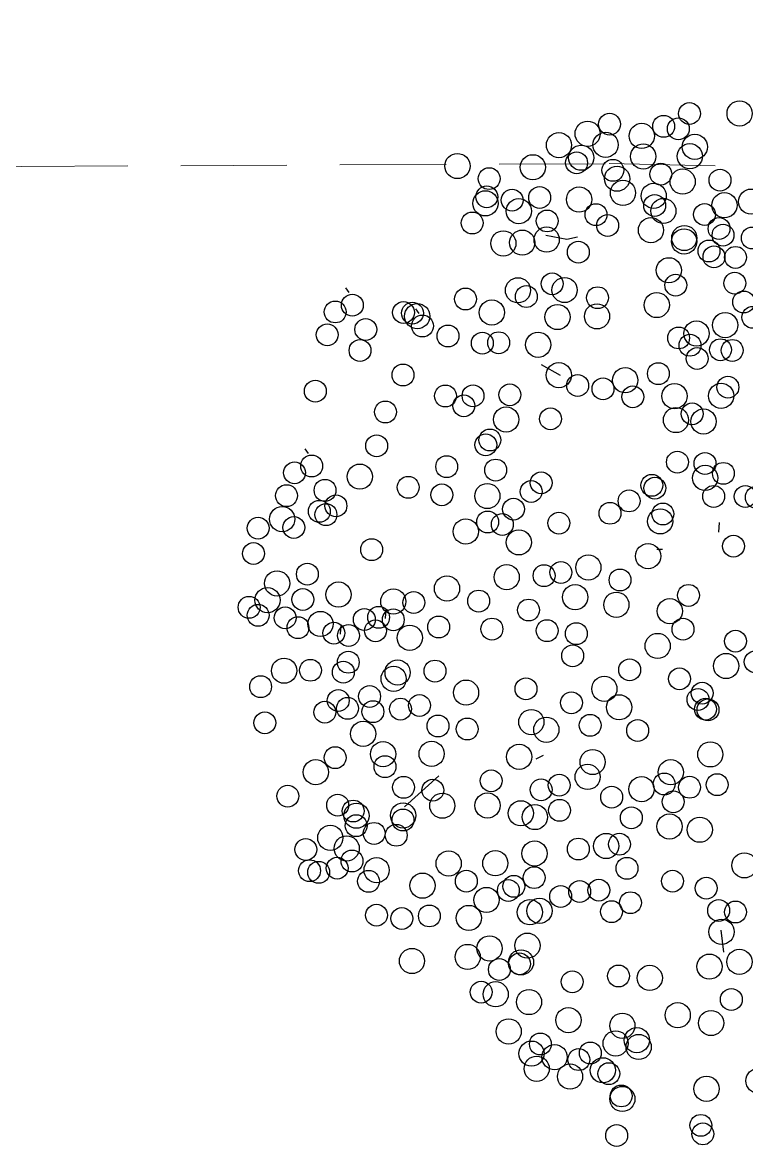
# Model space of a CAD drawing. Header units: millimetres. Extents: x 441156 to 441876, y 4514765 to 4515211.
# Drawn here: x 441570.743 to 441572.449, y 4514836.928 to 4514839.576 of the extents above; entities that cross this region are included whole.
import ezdxf

# ---------------------------------------------------------------- set-up
doc = ezdxf.new("R2010")
doc.units = ezdxf.units.MM
doc.linetypes.add('HIDDEN', pattern=[0.375, 0.25, -0.125])
doc.layers.add('01_piscinas', color=254, linetype='Continuous')
doc.layers.add('INGIN ELECTRICIDAD ALUMBRADO', color=120, linetype='HIDDEN')

msp = doc.modelspace()

# ---------------------------------------------------------------- linework, layer by layer
at = {"layer": '01_piscinas'}
for p, q in [((441572.02421723, 4514839.15828868, 0.00000053), (441572.02514174, 4514839.16429917, 0.00000053)), ((441571.97556098, 4514839.07536518, 0.00000053), (441572.02557528, 4514839.06618768, 0.00000053)), ((441572.02557528, 4514839.06618768, 0.00000053), (441572.0502325, 4514839.07139901, 0.00000053)), ((441571.51237138, 4514838.94010239, 0.00000053), (441571.50455954, 4514838.95094044, 0.00000053)), ((441571.67747691, 4514838.89098075, 0.00000053), (441571.66966508, 4514838.9018188, 0.00000053)), ((441571.64277055, 4514838.88362296, 0.00000053), (441571.64369506, 4514838.88963346, 0.00000053)), ((441572.01059654, 4514838.74459959, 0.00000053), (441571.96542267, 4514838.77000611, 0.00000053)), ((441571.41650988, 4514838.56113932, 0.00000053), (441571.40869804, 4514838.57197737, 0.00000053)), ((441572.38325459, 4514838.37540843, 0.00000053), (441572.38480236, 4514838.39830453, 0.00000053)), ((441572.23741554, 4514838.33553991, 0.00000053), (441572.25077431, 4514838.33536303, 0.00000053)), ((441571.59785565, 4514838.17235587, 0.00000053), (441571.59940343, 4514838.19525196, 0.00000053)), ((441571.49248034, 4514838.13514591, 0.00000053), (441571.49402811, 4514838.158042, 0.00000053)), ((441571.96947909, 4514837.84967462, 0.00000053), (441571.95226494, 4514837.84059963, 0.00000053)), ((441571.72373726, 4514837.80159312, 0.00000053), (441571.64285187, 4514837.72804581, 0.00000053)), ((441572.38821121, 4514837.43751523, 0.00000053), (441572.39469599, 4514837.38609425, 0.00000053)), ((441572.04773422, 4514837.20214402, 0.00000053), (441572.0423548, 4514837.19930809, 0.00000053))]:
    msp.add_line(p, q, dxfattribs=at)
at = {"layer": '01_piscinas', "elevation": 0.00000131}
msp.add_lwpolyline([(441577.48033393, 4514839.51786643, 0.0181980441), (441570.94664508, 4514839.68960865, 0.0051616495), (441569.60557925, 4514839.66219888, 0.026485001), (441562.75171252, 4514839.08707105, 0.0067966815), (441560.99880958, 4514838.83373326, 0.0067966815)], format="xyb", dxfattribs=at)
at = {"layer": '01_piscinas'}
for centre, radius in [((441572.31432014, 4514839.36177877, 0.00000053), 0.02577061), ((441572.43247091, 4514839.36204062, 0.00000053), 0.02968877), ((441572.12607723, 4514839.33676676, 0.00000053), 0.02577061), ((441572.25355376, 4514839.33160101, 0.00000053), 0.02577061), ((441572.28813296, 4514839.32580674, 0.00000053), 0.02577061), ((441572.07441698, 4514839.31422854, 0.00000053), 0.02968877), ((441572.2018935, 4514839.30906279, 0.00000053), 0.02968877), ((441572.00680956, 4514839.28740271, 0.00000053), 0.02968877), ((441572.11669666, 4514839.28803987, 0.00000053), 0.02968877), ((441572.32692892, 4514839.28346567, 0.00000053), 0.02968877), ((441571.7676633, 4514839.23815733, 0.00000053), 0.02968877), ((441572.04841006, 4514839.24570726, 0.00000053), 0.02577061), ((441572.05929452, 4514839.25770388, 0.00000053), 0.02968877), ((441572.20535156, 4514839.26053291, 0.00000053), 0.02968877), ((441572.31523866, 4514839.26117007, 0.00000053), 0.02968877), ((441571.94522439, 4514839.23521824, 0.00000053), 0.02968877), ((441572.13396397, 4514839.22804613, 0.00000053), 0.02577061), ((441572.24695206, 4514839.21883745, 0.00000053), 0.02577061), ((441571.84233275, 4514839.20849958, 0.00000053), 0.02577061), ((441572.14376639, 4514839.20834843, 0.00000053), 0.02968877), ((441572.29833163, 4514839.2015016, 0.00000053), 0.02968877), ((441572.38638771, 4514839.20499229, 0.00000053), 0.02577061), ((441571.83671239, 4514839.16552355, 0.00000053), 0.02577061), ((441571.96139428, 4514839.16387272, 0.00000053), 0.02577061), ((441572.05433045, 4514839.15915538, 0.00000053), 0.02968877), ((441572.1576495, 4514839.17486898, 0.00000053), 0.02968877), ((441572.23009667, 4514839.16782615, 0.00000053), 0.02968877), ((441571.83360302, 4514839.15025094, 0.00000053), 0.02968877), ((441571.89641853, 4514839.15775935, 0.00000053), 0.02577061), ((441571.91219759, 4514839.13184315, 0.00000053), 0.02968877), ((441572.23231896, 4514839.14521122, 0.00000053), 0.02577061), ((441572.25287245, 4514839.13228557, 0.00000053), 0.02968877), ((441572.3967097, 4514839.14572318, 0.00000053), 0.02968877), ((441572.4596072, 4514839.15424639, 0.00000053), 0.02968877), ((441571.97913926, 4514839.10876526, 0.00000053), 0.02577061), ((441572.09409625, 4514839.12352598, 0.00000053), 0.02577061), ((441572.34987668, 4514839.12402585, 0.00000053), 0.02577061), ((441571.80246503, 4514839.10397943, 0.00000053), 0.02577061), ((441572.12158467, 4514839.09813146, 0.00000053), 0.02577061), ((441572.22358922, 4514839.08696258, 0.00000053), 0.02968877), ((441572.38405841, 4514839.0907987, 0.00000053), 0.02577061), ((441571.8758402, 4514839.05584408, 0.00000053), 0.02968877), ((441571.92033956, 4514839.05771916, 0.00000053), 0.02968877), ((441571.97786801, 4514839.06485758, 0.00000053), 0.02968877), ((441572.30169713, 4514839.06050769, 0.00000053), 0.02968877), ((441572.30218379, 4514839.0685548, 0.00000053), 0.02968877), ((441572.39347547, 4514839.07546282, 0.00000053), 0.02577061), ((441572.46242443, 4514839.06849359, 0.00000053), 0.02577061), ((441572.05253747, 4514839.03519982, 0.00000053), 0.02577061), ((441572.36026739, 4514839.03802607, 0.00000053), 0.02577061), ((441572.37212302, 4514839.02400951, 0.00000053), 0.02577061), ((441572.42278713, 4514839.02287069, 0.00000053), 0.02577061), ((441572.2658264, 4514838.99255573, 0.00000053), 0.02968877), ((441571.91023517, 4514838.94534491, 0.00000053), 0.02968877), ((441571.99076845, 4514838.96070947, 0.00000053), 0.02577061), ((441572.02012226, 4514838.94598207, 0.00000053), 0.02968877), ((441572.28199797, 4514838.95755821, 0.00000053), 0.02577061), ((441572.42106708, 4514838.96196973, 0.00000053), 0.02577061), ((441571.78665641, 4514838.92476274, 0.00000053), 0.02577061), ((441571.93000207, 4514838.93053172, 0.00000053), 0.02577061), ((441572.09781822, 4514838.92786672, 0.00000053), 0.02577061), ((441571.52003727, 4514838.91038609, 0.00000053), 0.02577061), ((441571.84864999, 4514838.89316044, 0.00000053), 0.02968877), ((441572.23722911, 4514838.91059166, 0.00000053), 0.02968877), ((441572.44206913, 4514838.9178525, 0.00000053), 0.02577061), ((441571.47968887, 4514838.89436529, 0.00000053), 0.02577061), ((441571.64052018, 4514838.89299303, 0.00000053), 0.02577061), ((441571.66162963, 4514838.89163169, 0.00000053), 0.02577061), ((441571.67288377, 4514838.88448966, 0.00000053), 0.02968877), ((441572.00337723, 4514838.88239637, 0.00000053), 0.02968877), ((441572.09654698, 4514838.88395904, 0.00000053), 0.02968877), ((441572.46377193, 4514838.88160551, 0.00000053), 0.02577061), ((441571.55158155, 4514838.8530569, 0.00000053), 0.02577061), ((441571.68514281, 4514838.86126445, 0.00000053), 0.02577061), ((441572.33099185, 4514838.84345343, 0.00000053), 0.02968877), ((441572.39850468, 4514838.86333645, 0.00000053), 0.02968877), ((441571.46090438, 4514838.84052614, 0.00000053), 0.02577061), ((441571.74530526, 4514838.83770446, 0.00000053), 0.02577061), ((441571.82637233, 4514838.82076695, 0.00000053), 0.02577061), ((441571.86481988, 4514838.82181492, 0.00000053), 0.02577061), ((441571.95775605, 4514838.81709757, 0.00000053), 0.02968877), ((441572.28877415, 4514838.8331159, 0.00000053), 0.02577061), ((441572.31564052, 4514838.81584589, 0.00000053), 0.02577061), ((441571.53820466, 4514838.80364077, 0.00000053), 0.02577061), ((441572.38735558, 4514838.80533929, 0.00000053), 0.02577061), ((441572.41514251, 4514838.80375693, 0.00000053), 0.02577061), ((441572.33237295, 4514838.78455288, 0.00000053), 0.02577061), ((441571.63934297, 4514838.74569695, 0.00000053), 0.02577061), ((441572.00658073, 4514838.74531969, 0.00000053), 0.02968877), ((441572.16300174, 4514838.73345124, 0.00000053), 0.02968877), ((441572.24110033, 4514838.74899841, 0.00000053), 0.02577061), ((441572.05100758, 4514838.72093711, 0.00000053), 0.02577061), ((441572.11071372, 4514838.71317291, 0.00000053), 0.02577061), ((441572.40495312, 4514838.71697886, 0.00000053), 0.02577061), ((441571.43288629, 4514838.70776032, 0.00000053), 0.02577061), ((441571.73935672, 4514838.6963799, 0.00000053), 0.02577061), ((441571.80444851, 4514838.69657531, 0.00000053), 0.02577061), ((441571.89110345, 4514838.69919592, 0.00000053), 0.02577061), ((441572.18080251, 4514838.69431967, 0.00000053), 0.02577061), ((441572.27904656, 4514838.69606088, 0.00000053), 0.02968877), ((441572.38893366, 4514838.69669804, 0.00000053), 0.02968877), ((441571.59799182, 4514838.65863867, 0.00000053), 0.02577061), ((441571.78276732, 4514838.67312142, 0.00000053), 0.02577061), ((441571.88237371, 4514838.64094728, 0.00000053), 0.02968877), ((441571.98688157, 4514838.64237021, 0.00000053), 0.02577061), ((441572.28255965, 4514838.63962039, 0.00000053), 0.02968877), ((441572.32064706, 4514838.65436543, 0.00000053), 0.02577061), ((441572.34748351, 4514838.63624181, 0.00000053), 0.02968877), ((441571.57730152, 4514838.57895295, 0.00000053), 0.02577061), ((441571.83441991, 4514838.58118593, 0.00000053), 0.02577061), ((441571.84416443, 4514838.59257951, 0.00000053), 0.02577061), ((441571.42417577, 4514838.53142302, 0.00000053), 0.02577061), ((441571.74240705, 4514838.52983131, 0.00000053), 0.02577061), ((441572.28591583, 4514838.54062854, 0.00000053), 0.02577061), ((441572.35083969, 4514838.53724996, 0.00000053), 0.02577061), ((441571.38382737, 4514838.51540222, 0.00000053), 0.02577061), ((441571.53768893, 4514838.50636429, 0.00000053), 0.02968877), ((441571.85767351, 4514838.52181563, 0.00000053), 0.02577061), ((441572.35133567, 4514838.503295, 0.00000053), 0.02968877), ((441572.39425028, 4514838.51399148, 0.00000053), 0.02577061), ((441571.45572005, 4514838.47409383, 0.00000053), 0.02577061), ((441571.65170845, 4514838.4811872, 0.00000053), 0.02577061), ((441571.9648733, 4514838.49180422, 0.00000053), 0.02577061), ((441572.22561801, 4514838.4859498, 0.00000053), 0.02577061), ((441572.23279711, 4514838.47927206, 0.00000053), 0.02577061), ((441571.36504287, 4514838.46156307, 0.00000053), 0.02577061), ((441571.73087366, 4514838.46354697, 0.00000053), 0.02577061), ((441571.83812627, 4514838.46063339, 0.00000053), 0.02968877), ((441571.94131194, 4514838.47112241, 0.00000053), 0.02577061), ((441572.17203073, 4514838.4490943, 0.00000053), 0.02577061), ((441572.37146001, 4514838.45974718, 0.00000053), 0.02577061), ((441572.44581802, 4514838.45953748, 0.00000053), 0.02577061), ((441572.47193901, 4514838.4576109, 0.00000053), 0.02577061), ((441571.44234315, 4514838.4246777, 0.00000053), 0.02577061), ((441571.48136008, 4514838.43744751, 0.00000053), 0.02577061), ((441571.89969213, 4514838.42974151, 0.00000053), 0.02577061), ((441572.12701832, 4514838.41998827, 0.00000053), 0.02577061), ((441571.35461304, 4514838.40627668, 0.00000053), 0.02968877), ((441571.45779871, 4514838.4167657, 0.00000053), 0.02577061), ((441571.83892575, 4514838.39956375, 0.00000053), 0.02577061), ((441571.87350495, 4514838.39376948, 0.00000053), 0.02577061), ((441572.0067419, 4514838.39689875, 0.00000053), 0.02577061), ((441572.2454059, 4514838.40095896, 0.00000053), 0.02968877), ((441572.25170022, 4514838.41833744, 0.00000053), 0.02577061), ((441571.29792763, 4514838.38488608, 0.00000053), 0.02577061), ((441571.38218852, 4514838.38645806, 0.00000053), 0.02577061), ((441571.78726549, 4514838.37702553, 0.00000053), 0.02968877), ((441571.91230091, 4514838.3514284, 0.00000053), 0.02968877), ((441572.41814668, 4514838.34250262, 0.00000053), 0.02577061), ((441571.28720032, 4514838.32511822, 0.00000053), 0.02577061), ((441571.56544076, 4514838.33419739, 0.00000053), 0.02577061), ((441572.2168086, 4514838.31899489, 0.00000053), 0.02968877), ((441572.07612648, 4514838.29236226, 0.00000053), 0.02968877), ((441571.41411287, 4514838.2765383, 0.00000053), 0.02577061), ((441571.88370362, 4514838.26946434, 0.00000053), 0.02968877), ((441571.9717597, 4514838.27295502, 0.00000053), 0.02577061), ((441572.01145425, 4514838.28065026, 0.00000053), 0.02577061), ((441572.15079593, 4514838.26270451, 0.00000053), 0.02577061), ((441571.3427055, 4514838.25478667, 0.00000053), 0.02968877), ((441571.74302149, 4514838.24283171, 0.00000053), 0.02968877), ((441571.32006142, 4514838.21520694, 0.00000053), 0.02968877), ((441571.40338555, 4514838.21677044, 0.00000053), 0.02577061), ((441571.48748803, 4514838.22840296, 0.00000053), 0.02968877), ((441571.61651186, 4514838.21204925, 0.00000053), 0.02968877), ((441571.66470563, 4514838.20960353, 0.00000053), 0.02577061), ((441571.81769095, 4514838.21317396, 0.00000053), 0.02577061), ((441572.04497919, 4514838.22220912, 0.00000053), 0.02968877), ((441572.14206619, 4514838.20445587, 0.00000053), 0.02968877), ((441572.31207413, 4514838.22651736, 0.00000053), 0.02577061), ((441571.27669283, 4514838.19849629, 0.00000053), 0.02577061), ((441571.93524867, 4514838.19198858, 0.00000053), 0.02577061), ((441572.26798947, 4514838.18940362, 0.00000053), 0.02968877), ((441571.29801024, 4514838.17956048, 0.00000053), 0.02577061), ((441571.36166192, 4514838.17351148, 0.00000053), 0.02577061), ((441571.44503959, 4514838.15922762, 0.00000053), 0.02968877), ((441571.54822526, 4514838.16971664, 0.00000053), 0.02577061), ((441571.58189628, 4514838.17484639, 0.00000053), 0.02577061), ((441571.61647548, 4514838.16905212, 0.00000053), 0.02577061), ((441571.39185216, 4514838.15048611, 0.00000053), 0.02577061), ((441571.47652096, 4514838.13763643, 0.00000053), 0.02577061), ((441571.51110017, 4514838.13184216, 0.00000053), 0.02577061), ((441571.57458058, 4514838.14315223, 0.00000053), 0.02577061), ((441571.65527144, 4514838.12671105, 0.00000053), 0.02968877), ((441571.72342492, 4514838.15198082, 0.00000053), 0.02577061), ((441571.84892275, 4514838.14720171, 0.00000053), 0.02577061), ((441571.97884746, 4514838.14342556, 0.00000053), 0.02577061), ((441572.04779642, 4514838.13645633, 0.00000053), 0.02577061), ((441572.29916363, 4514838.14678546, 0.00000053), 0.02577061), ((441572.23939218, 4514838.10743955, 0.00000053), 0.02968877), ((441572.4227391, 4514838.11864933, 0.00000053), 0.02577061), ((441572.03909125, 4514838.08432424, 0.00000053), 0.02577061), ((441571.35924591, 4514838.04914239, 0.00000053), 0.02968877), ((441571.42123296, 4514838.05009625, 0.00000053), 0.02577061), ((441571.51043579, 4514838.06896314, 0.00000053), 0.02577061), ((441571.62667415, 4514838.04474698, 0.00000053), 0.02968877), ((441571.71473023, 4514838.04823766, 0.00000053), 0.02577061), ((441572.17337951, 4514838.05114917, 0.00000053), 0.02577061), ((441572.40066775, 4514838.06018434, 0.00000053), 0.02968877), ((441572.46912633, 4514838.06991683, 0.00000053), 0.02577061), ((441571.49876826, 4514838.04547273, 0.00000053), 0.02577061), ((441571.61732132, 4514838.0300366, 0.00000053), 0.02968877), ((441572.29093723, 4514838.0299638, 0.00000053), 0.02577061), ((441571.30386852, 4514838.01145036, 0.00000053), 0.02577061), ((441571.78794972, 4514837.99749176, 0.00000053), 0.02968877), ((441571.92915736, 4514838.00634784, 0.00000053), 0.02577061), ((441572.11378878, 4514838.00627967, 0.00000053), 0.02968877), ((441572.34419036, 4514837.9962554, 0.00000053), 0.02577061), ((441571.48683287, 4514837.97868354, 0.00000053), 0.02577061), ((441571.56066148, 4514837.9884566, 0.00000053), 0.02577061), ((441572.03620713, 4514837.97350509, 0.00000053), 0.02577061), ((441572.33453602, 4514837.98140077, 0.00000053), 0.02577061), ((441571.45528616, 4514837.95124664, 0.00000053), 0.02577061), ((441571.50880932, 4514837.96034191, 0.00000053), 0.02577061), ((441571.56851546, 4514837.95257771, 0.00000053), 0.02577061), ((441571.63349121, 4514837.95869108, 0.00000053), 0.02577061), ((441571.6782192, 4514837.96727122, 0.00000053), 0.02577061), ((441572.14856753, 4514837.9628243, 0.00000053), 0.02968877), ((441572.35222702, 4514837.95849118, 0.00000053), 0.02577061), ((441572.35810155, 4514837.9569106, 0.00000053), 0.02577061), ((441571.31390958, 4514837.92631955, 0.00000053), 0.02577061), ((441571.72181799, 4514837.9187082, 0.00000053), 0.02577061), ((441571.94176614, 4514837.92803474, 0.00000053), 0.02968877), ((441572.08028092, 4514837.92049169, 0.00000053), 0.02577061), ((441571.54553086, 4514837.90044902, 0.00000053), 0.02968877), ((441571.79076695, 4514837.91173897, 0.00000053), 0.02577061), ((441571.97709525, 4514837.91000267, 0.00000053), 0.02968877), ((441572.19219883, 4514837.90830749, 0.00000053), 0.02577061), ((441571.47951819, 4514837.84415864, 0.00000053), 0.02577061), ((441571.59243649, 4514837.85253752, 0.00000053), 0.02968877), ((441571.70680643, 4514837.85319381, 0.00000053), 0.02968877), ((441571.91316885, 4514837.84607068, 0.00000053), 0.02968877), ((441572.08620131, 4514837.83393981, 0.00000053), 0.02968877), ((441572.36341751, 4514837.85191358, 0.00000053), 0.02968877), ((441571.43388106, 4514837.80994702, 0.00000053), 0.02968877), ((441571.59707591, 4514837.82297327, 0.00000053), 0.02577061), ((441572.27025685, 4514837.80982644, 0.00000053), 0.02968877), ((441571.84715618, 4514837.7897803, 0.00000053), 0.02577061), ((441572.07444442, 4514837.79881546, 0.00000053), 0.02968877), ((441571.6406747, 4514837.77441024, 0.00000053), 0.02577061), ((441571.70962367, 4514837.76744101, 0.00000053), 0.02577061), ((441571.9647139, 4514837.76859492, 0.00000053), 0.02577061), ((441572.00746426, 4514837.77941961, 0.00000053), 0.02577061), ((441572.20143092, 4514837.7700008, 0.00000053), 0.02968877), ((441572.25490551, 4514837.78221889, 0.00000053), 0.02577061), ((441572.31461165, 4514837.77445469, 0.00000053), 0.02577061), ((441572.37958741, 4514837.78056806, 0.00000053), 0.02577061), ((441571.36786839, 4514837.75365664, 0.00000053), 0.02577061), ((441571.48542611, 4514837.73247126, 0.00000053), 0.02577061), ((441571.73200694, 4514837.73104957, 0.00000053), 0.02968877), ((441571.83842644, 4514837.73153166, 0.00000053), 0.02968877), ((441572.13103973, 4514837.75128348, 0.00000053), 0.02577061), ((441572.27610037, 4514837.74034305, 0.00000053), 0.02577061), ((441571.52187977, 4514837.71841575, 0.00000053), 0.02577061), ((441571.52968268, 4514837.70747034, 0.00000053), 0.02968877), ((441571.63956978, 4514837.70810749, 0.00000053), 0.02968877), ((441571.91702101, 4514837.71312387, 0.00000053), 0.02968877), ((441571.95014637, 4514837.70426559, 0.00000053), 0.02968877), ((441572.00831269, 4514837.7200319, 0.00000053), 0.02577061), ((441571.5290249, 4514837.68390824, 0.00000053), 0.02577061), ((441571.6394375, 4514837.69723037, 0.00000053), 0.02577061), ((441572.17742696, 4514837.70255098, 0.00000053), 0.02577061), ((441572.26737063, 4514837.68209441, 0.00000053), 0.02968877), ((441572.33853268, 4514837.6744145, 0.00000053), 0.02968877), ((441571.4680975, 4514837.65528586, 0.00000053), 0.02968877), ((441571.57128318, 4514837.66577488, 0.00000053), 0.02577061), ((441571.62349494, 4514837.66135488, 0.00000053), 0.02577061), ((441571.41022997, 4514837.62791374, 0.00000053), 0.02577061), ((441571.50674916, 4514837.63040817, 0.00000053), 0.02968877), ((441572.05249099, 4514837.62888955, 0.00000053), 0.02577061), ((441572.11802344, 4514837.63606951, 0.00000053), 0.02968877), ((441572.14934428, 4514837.6401737, 0.00000053), 0.02577061), ((441571.51915035, 4514837.60067079, 0.00000053), 0.02577061), ((441571.74698106, 4514837.59482129, 0.00000053), 0.02968877), ((441571.85686816, 4514837.59545845, 0.00000053), 0.02968877), ((441571.94930532, 4514837.61840053, 0.00000053), 0.02968877), ((441571.41929164, 4514837.57782697, 0.00000053), 0.02577061), ((441571.44073649, 4514837.57411779, 0.00000053), 0.02577061), ((441571.4842674, 4514837.58394034, 0.00000053), 0.02577061), ((441571.57720357, 4514837.57922299, 0.00000053), 0.02968877), ((441572.16725298, 4514837.58343594, 0.00000053), 0.02577061), ((441572.44375597, 4514837.59048936, 0.00000053), 0.02968877), ((441571.55829421, 4514837.55293241, 0.00000053), 0.02577061), ((441571.68539588, 4514837.54263682, 0.00000053), 0.02968877), ((441571.78858156, 4514837.55312584, 0.00000053), 0.02577061), ((441571.94847074, 4514837.56161043, 0.00000053), 0.02577061), ((441572.27445277, 4514837.55342454, 0.00000053), 0.02577061), ((441571.88770436, 4514837.53143267, 0.00000053), 0.02577061), ((441571.90049946, 4514837.54094164, 0.00000053), 0.02577061), ((441572.05552051, 4514837.52876767, 0.00000053), 0.02577061), ((441572.10073621, 4514837.53201413, 0.00000053), 0.02577061), ((441572.3538494, 4514837.53666336, 0.00000053), 0.02577061), ((441571.8360441, 4514837.50889445, 0.00000053), 0.02968877), ((441572.01081273, 4514837.51716531, 0.00000053), 0.02577061), ((441572.17528122, 4514837.50243508, 0.00000053), 0.02577061), ((441571.57688388, 4514837.47294213, 0.00000053), 0.02577061), ((441571.63659002, 4514837.46517793, 0.00000053), 0.02577061), ((441571.70156578, 4514837.4712913, 0.00000053), 0.02577061), ((441571.79450195, 4514837.46657395, 0.00000053), 0.02968877), ((441571.93833919, 4514837.48001157, 0.00000053), 0.02968877), ((441571.96107953, 4514837.48329733, 0.00000053), 0.02968877), ((441572.13074776, 4514837.48140635, 0.00000053), 0.02577061), ((441572.38316107, 4514837.48407123, 0.00000053), 0.02577061), ((441572.4228683, 4514837.48054967, 0.00000053), 0.02577061), ((441572.39002372, 4514837.43386008, 0.00000053), 0.02968877), ((441571.84332662, 4514837.39479607, 0.00000053), 0.02968877), ((441571.93248223, 4514837.40133326, 0.00000053), 0.02968877), ((441571.66051105, 4514837.36513774, 0.00000053), 0.02968877), ((441571.79180011, 4514837.37470064, 0.00000053), 0.02968877), ((441571.91748905, 4514837.36187349, 0.00000053), 0.02968877), ((441572.43203862, 4514837.36327061, 0.00000053), 0.02968877), ((441571.86646956, 4514837.34504288, 0.00000053), 0.02577061), ((441571.91375251, 4514837.35829789, 0.00000053), 0.02577061), ((441572.36142643, 4514837.35189601, 0.00000053), 0.02968877), ((441572.03809239, 4514837.31618938, 0.00000053), 0.02577061), ((441572.14704568, 4514837.32986194, 0.00000053), 0.02577061), ((441572.2207443, 4514837.32526339, 0.00000053), 0.02968877), ((441571.82362746, 4514837.29184659, 0.00000053), 0.02577061), ((441571.85773982, 4514837.28679424, 0.00000053), 0.02968877), ((441571.93633439, 4514837.26838646, 0.00000053), 0.02968877), ((441572.41297147, 4514837.27442026, 0.00000053), 0.02577061), ((441572.0291082, 4514837.22582162, 0.00000053), 0.02968877), ((441572.28668402, 4514837.23735699, 0.00000053), 0.02968877), ((441571.88842608, 4514837.199189, 0.00000053), 0.02968877), ((441572.15621599, 4514837.21258288, 0.00000053), 0.02968877), ((441572.36527859, 4514837.21894921, 0.00000053), 0.02968877), ((441572.14040714, 4514837.17095018, 0.00000053), 0.02968877), ((441572.19038377, 4514837.17856641, 0.00000053), 0.02968877), ((441571.94222081, 4514837.146948, 0.00000053), 0.02968877), ((441571.96309553, 4514837.16953124, 0.00000053), 0.02577061), ((441572.08065325, 4514837.14834587, 0.00000053), 0.02577061), ((441572.19465472, 4514837.16256088, 0.00000053), 0.02968877), ((441571.99646838, 4514837.1385587, 0.00000053), 0.02968877), ((441572.05345937, 4514837.13281073, 0.00000053), 0.02577061), ((441571.95436579, 4514837.1112826, 0.00000053), 0.02968877), ((441572.03296036, 4514837.09287482, 0.00000053), 0.02968877), ((441572.11028926, 4514837.10765044, 0.00000053), 0.02968877), ((441572.12425204, 4514837.09978284, 0.00000053), 0.02577061), ((441572.35442823, 4514837.06409697, 0.00000053), 0.02968877), ((441572.47689774, 4514837.08289734, 0.00000053), 0.02968877), ((441572.1562419, 4514837.04009479, 0.00000053), 0.02968877), ((441572.1535637, 4514837.04719071, 0.00000053), 0.02577061), ((441572.34105261, 4514836.97780057, 0.00000053), 0.02577061), ((441572.14286628, 4514836.95379839, 0.00000053), 0.02577061), ((441572.34594432, 4514836.9576999, 0.00000053), 0.02577061)]:
    msp.add_circle(centre, radius, dxfattribs=at)
at = {"layer": 'INGIN ELECTRICIDAD ALUMBRADO', "color": 86, "lineweight": 13, "elevation": 0.00000131}
msp.add_lwpolyline([(441567.94220256, 4514839.13089648), (441568.36567076, 4514839.1615367), (441570.74079408, 4514839.23712507), (441572.12492278, 4514839.24376208), (441573.35021528, 4514839.2183384)], dxfattribs=at)

doc.saveas('drawing.dxf')
